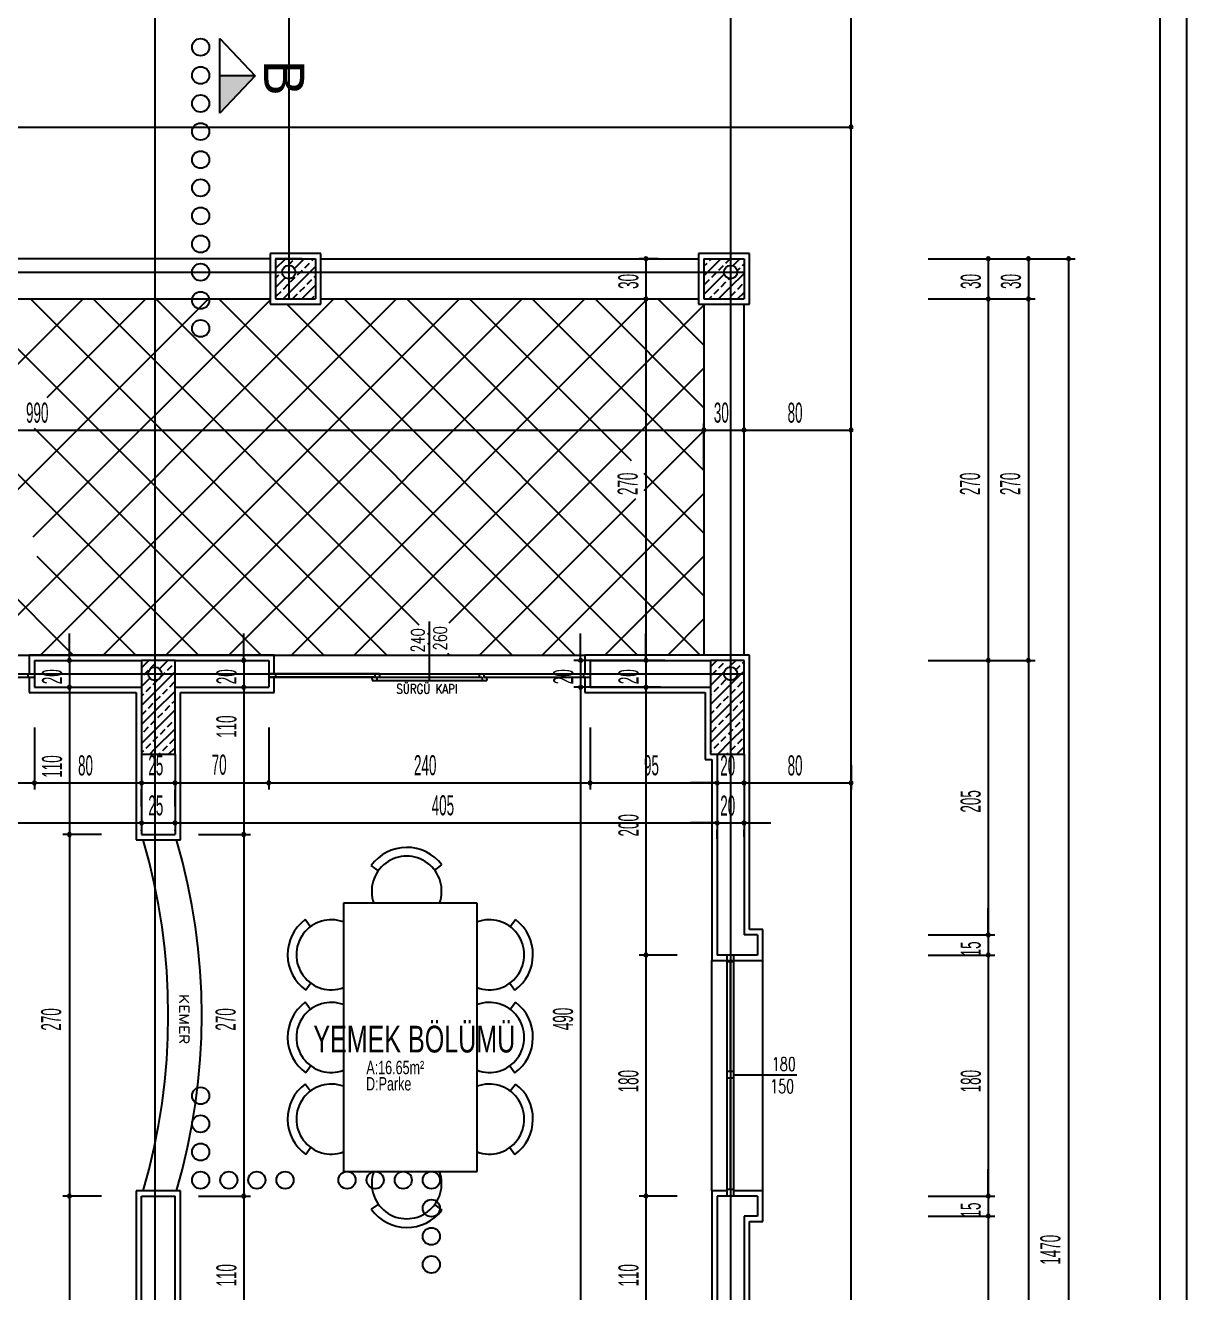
# Model space of a CAD drawing. Extents: x 3907.4 to 3911.57, y -3054.42 to -3053.7.
# Drawn here: x 3908.2236 to 3908.3971, y -3054.1365 to -3053.9472 of the extents above; entities that cross this region are included whole.
import ezdxf
from ezdxf.enums import TextEntityAlignment as Align

# ---------------------------------------------------------------- set-up
doc = ezdxf.new("R2010")
doc.units = 0
doc.header["$LTSCALE"] = 2
doc.header["$MEASUREMENT"] = 0
doc.linetypes.add('ACAD_ISO07W100', pattern=[3.5, 0.5, -3])
doc.linetypes.add('ACAD_ISO10W100', pattern=[18, 12, -3, 0, -3])
doc.layers.get('0').update_dxf_attribs({"linetype": 'CONTINUOUS'})
for name, color, linetype in [('AKS', 11, 'CONTINUOUS'), ('DOĞRAMA', 2, 'CONTINUOUS'), ('DUVAR', 7, 'CONTINUOUS'), ('KOLON', 3, 'CONTINUOUS'), ('KOLTAR', 9, 'CONTINUOUS'), ('MB', 11, 'CONTINUOUS'), ('OLÇÜ', 6, 'CONTINUOUS'), ('SıVA', 6, 'CONTINUOUS'), ('TARAMA', 9, 'CONTINUOUS'), ('TEFRIŞ', 32, 'CONTINUOUS'), ('TEXT', 11, 'CONTINUOUS')]:
    doc.layers.add(name, color=color, linetype=linetype)
doc.styles.add('DETAY', font='stylu.ttf', dxfattribs={"width": 0.7, "height": 13})
doc.styles.add('İSİM', font='comicbd.ttf')
doc.styles.add('KAPı-PEN', font='simplex.shx', dxfattribs={"width": 0.7, "height": 10})
doc.styles.add('MAHAL', font='stylu.ttf', dxfattribs={"width": 0.7, "height": 20})
doc.styles.add('ÖLÇÜ', font='stylu.ttf', dxfattribs={"width": 0.5})

msp = doc.modelspace()

# ---------------------------------------------------------------- hatches: boundary and pattern name
at = {"layer": 'TEXT'}
msp.add_hatch(color=256, dxfattribs=at).paths.add_polyline_path([(3908.252684713191, -3053.954712625417), (3908.252684713191, -3053.960268468197), (3908.257928912943, -3053.954712625417)])

# ---------------------------------------------------------------- linework, layer by layer
at = {"color": 0, "linetype": 'ByBlock'}
for centre, start, end in [((3908.346969865261, -3053.962369019898), 0, 180), ((3908.346969865261, -3053.962369019898), 180, 0), ((3908.31630724663, -3053.98202954204), 90, 270), ((3908.31630724663, -3053.98202954204), 270, 90), ((3908.367456140445, -3053.98202954204), 90, 270), ((3908.367456140445, -3053.98202954204), 270, 90), ((3908.373456140445, -3053.98202954204), 90, 270), ((3908.373456140445, -3053.98202954204), 270, 90), ((3908.379456140445, -3053.98202954204), 90, 270), ((3908.379456140445, -3053.98202954204), 270, 90), ((3908.31630724663, -3053.98802954204), 90, 270), ((3908.31630724663, -3053.98802954204), 90, 270), ((3908.31630724663, -3053.98802954204), 270, 90), ((3908.31630724663, -3053.98802954204), 270, 90), ((3908.367456140445, -3053.98802954204), 90, 270), ((3908.367456140445, -3053.98802954204), 90, 270), ((3908.367456140445, -3053.98802954204), 270, 90), ((3908.367456140445, -3053.98802954204), 270, 90), ((3908.373456140445, -3053.98802954204), 90, 270), ((3908.373456140445, -3053.98802954204), 90, 270), ((3908.373456140445, -3053.98802954204), 270, 90), ((3908.373456140445, -3053.98802954204), 270, 90), ((3908.324969865261, -3054.007630636298), 0, 180), ((3908.324969865261, -3054.007630636298), 0, 180), ((3908.330969865261, -3054.007630636298), 0, 180), ((3908.330969865261, -3054.007630636298), 0, 180), ((3908.346969865261, -3054.007630636298), 0, 180), ((3908.324969865261, -3054.007630636298), 180, 0), ((3908.324969865261, -3054.007630636298), 180, 0), ((3908.330969865261, -3054.007630636298), 180, 0), ((3908.330969865261, -3054.007630636298), 180, 0), ((3908.346969865261, -3054.007630636298), 180, 0), ((3908.230190588014, -3054.04202954204), 90, 270), ((3908.230190588014, -3054.04202954204), 270, 90), ((3908.256248652494, -3054.04202954204), 90, 270), ((3908.256248652494, -3054.04202954204), 270, 90), ((3908.306568622648, -3054.04202954204), 90, 270), ((3908.306568622648, -3054.04202954204), 270, 90), ((3908.31630724663, -3054.04202954204), 90, 270), ((3908.31630724663, -3054.04202954204), 90, 270), ((3908.31630724663, -3054.04202954204), 270, 90), ((3908.31630724663, -3054.04202954204), 270, 90), ((3908.367456140445, -3054.04202954204), 90, 270), ((3908.367456140445, -3054.04202954204), 90, 270), ((3908.367456140445, -3054.04202954204), 270, 90), ((3908.367456140445, -3054.04202954204), 270, 90), ((3908.373456140445, -3054.04202954204), 90, 270), ((3908.373456140445, -3054.04202954204), 90, 270), ((3908.373456140445, -3054.04202954204), 270, 90), ((3908.373456140445, -3054.04202954204), 270, 90), ((3908.230190588014, -3054.04602954204), 90, 270), ((3908.230190588014, -3054.04602954204), 90, 270), ((3908.230190588014, -3054.04602954204), 270, 90), ((3908.230190588014, -3054.04602954204), 270, 90), ((3908.256248652494, -3054.04602954204), 90, 270), ((3908.256248652494, -3054.04602954204), 90, 270), ((3908.256248652494, -3054.04602954204), 270, 90), ((3908.256248652494, -3054.04602954204), 270, 90), ((3908.306568622648, -3054.04602954204), 90, 270), ((3908.306568622648, -3054.04602954204), 90, 270), ((3908.306568622648, -3054.04602954204), 270, 90), ((3908.306568622648, -3054.04602954204), 270, 90), ((3908.31630724663, -3054.04602954204), 90, 270), ((3908.31630724663, -3054.04602954204), 90, 270), ((3908.31630724663, -3054.04602954204), 270, 90), ((3908.31630724663, -3054.04602954204), 270, 90), ((3908.224969865261, -3054.0603198171), 0, 180), ((3908.224969865261, -3054.0603198171), 0, 180), ((3908.224969865261, -3054.0603198171), 180, 0), ((3908.224969865261, -3054.0603198171), 180, 0), ((3908.240969865261, -3054.0603198171), 0, 180), ((3908.240969865261, -3054.0603198171), 0, 180), ((3908.240969865261, -3054.0603198171), 180, 0), ((3908.240969865261, -3054.0603198171), 180, 0), ((3908.245969865261, -3054.0603198171), 0, 180), ((3908.245969865261, -3054.0603198171), 0, 180), ((3908.245969865261, -3054.0603198171), 180, 0), ((3908.245969865261, -3054.0603198171), 180, 0), ((3908.259969865261, -3054.0603198171), 0, 180), ((3908.259969865261, -3054.0603198171), 0, 180), ((3908.259969865261, -3054.0603198171), 180, 0), ((3908.259969865261, -3054.0603198171), 180, 0), ((3908.307969865261, -3054.0603198171), 0, 180), ((3908.307969865261, -3054.0603198171), 0, 180), ((3908.307969865261, -3054.0603198171), 180, 0), ((3908.307969865261, -3054.0603198171), 180, 0), ((3908.326969865261, -3054.0603198171), 0, 180), ((3908.326969865261, -3054.0603198171), 0, 180), ((3908.326969865261, -3054.0603198171), 180, 0), ((3908.326969865261, -3054.0603198171), 180, 0), ((3908.330969865261, -3054.0603198171), 0, 180), ((3908.330969865261, -3054.0603198171), 0, 180), ((3908.330969865261, -3054.0603198171), 180, 0), ((3908.330969865261, -3054.0603198171), 180, 0), ((3908.346969865261, -3054.0603198171), 0, 180), ((3908.346969865261, -3054.0603198171), 180, 0), ((3908.240969865261, -3054.066308500659), 0, 180), ((3908.240969865261, -3054.066308500659), 0, 180), ((3908.245969865261, -3054.066308500659), 0, 180), ((3908.245969865261, -3054.066308500659), 0, 180), ((3908.326969865261, -3054.066308500659), 0, 180), ((3908.326969865261, -3054.066308500659), 0, 180), ((3908.330969865261, -3054.066308500659), 0, 180), ((3908.230190588014, -3054.06802954204), 90, 270), ((3908.230190588014, -3054.06802954204), 90, 270), ((3908.230190588014, -3054.06802954204), 270, 90), ((3908.230190588014, -3054.06802954204), 270, 90), ((3908.240969865261, -3054.066308500659), 180, 0), ((3908.240969865261, -3054.066308500659), 180, 0), ((3908.245969865261, -3054.066308500659), 180, 0), ((3908.245969865261, -3054.066308500659), 180, 0), ((3908.256248652494, -3054.06802954204), 90, 270), ((3908.256248652494, -3054.06802954204), 90, 270), ((3908.256248652494, -3054.06802954204), 270, 90), ((3908.256248652494, -3054.06802954204), 270, 90), ((3908.326969865261, -3054.066308500659), 180, 0), ((3908.326969865261, -3054.066308500659), 180, 0), ((3908.330969865261, -3054.066308500659), 180, 0), ((3908.367456140445, -3054.08302954204), 90, 270), ((3908.367456140445, -3054.08302954204), 90, 270), ((3908.367456140445, -3054.08302954204), 270, 90), ((3908.367456140445, -3054.08302954204), 270, 90), ((3908.31630724663, -3054.08602954204), 90, 270), ((3908.31630724663, -3054.08602954204), 90, 270), ((3908.31630724663, -3054.08602954204), 270, 90), ((3908.31630724663, -3054.08602954204), 270, 90), ((3908.367456140445, -3054.08602954204), 90, 270), ((3908.367456140445, -3054.08602954204), 90, 270), ((3908.367456140445, -3054.08602954204), 270, 90), ((3908.367456140445, -3054.08602954204), 270, 90), ((3908.230190588014, -3054.12202954204), 90, 270), ((3908.230190588014, -3054.12202954204), 90, 270), ((3908.230190588014, -3054.12202954204), 270, 90), ((3908.230190588014, -3054.12202954204), 270, 90), ((3908.256248652494, -3054.12202954204), 90, 270), ((3908.256248652494, -3054.12202954204), 90, 270), ((3908.256248652494, -3054.12202954204), 270, 90), ((3908.256248652494, -3054.12202954204), 270, 90), ((3908.31630724663, -3054.12202954204), 90, 270), ((3908.31630724663, -3054.12202954204), 90, 270), ((3908.31630724663, -3054.12202954204), 270, 90), ((3908.31630724663, -3054.12202954204), 270, 90), ((3908.367456140445, -3054.12202954204), 90, 270), ((3908.367456140445, -3054.12202954204), 90, 270), ((3908.367456140445, -3054.12202954204), 270, 90), ((3908.367456140445, -3054.12202954204), 270, 90), ((3908.367456140445, -3054.12502954204), 90, 270), ((3908.367456140445, -3054.12502954204), 90, 270), ((3908.367456140445, -3054.12502954204), 270, 90), ((3908.367456140445, -3054.12502954204), 270, 90)]:
    msp.add_arc(centre, 0.00025, start, end, dxfattribs=at)
at = {"layer": 'AKS', "linetype": 'ACAD_ISO10W100'}
for p, q in [((3908.242969865261, -3053.717968091759), (3908.242969865261, -3054.24202954204)), ((3908.262969865261, -3053.717968091759), (3908.262969865261, -3053.98802954204)), ((3908.328969865261, -3053.717968091759), (3908.328969865261, -3054.24202954204)), ((3907.955466956267, -3053.98402954204), (3908.330969865261, -3053.98402954204)), ((3907.955466956267, -3054.04402954204), (3908.330969865261, -3054.04402954204))]:
    msp.add_line(p, q, dxfattribs=at)
at = {"layer": 'AKS'}
for centre in [(3908.262969865261, -3053.98402954204), (3908.328969865261, -3053.98402954204), (3908.242969865261, -3054.04402954204), (3908.328969865261, -3054.04402954204)]:
    msp.add_circle(centre, 0.001, dxfattribs=at)
at = {"layer": 'DOĞRAMA'}
for p, q in [((3908.283969865261, -3054.04502954204), (3908.283969865261, -3054.036198772253)), ((3908.283969865261, -3054.04432954204), (3908.283969865261, -3054.036780239142)), ((3908.208410313653, -3054.04402954204), (3908.224969865261, -3054.04402954204)), ((3908.209104313653, -3054.04402954204), (3908.224969865261, -3054.04402954204)), ((3908.209104313653, -3054.04452954204), (3908.224969865261, -3054.04452954204)), ((3908.223969865261, -3054.04402954204), (3908.223969865261, -3054.04452954204)), ((3908.276529416869, -3054.04402954204), (3908.259969865261, -3054.04402954204)), ((3908.275835416869, -3054.04402954204), (3908.259969865261, -3054.04402954204)), ((3908.259969865261, -3054.04452954204), (3908.275835416869, -3054.04452954204)), ((3908.275835416869, -3054.04452954204), (3908.259969865261, -3054.04452954204)), ((3908.260969865261, -3054.04402954204), (3908.260969865261, -3054.04452954204)), ((3908.275404313653, -3054.04482954204), (3908.275404313653, -3054.04452954204)), ((3908.275404313653, -3054.04482954204), (3908.275404313653, -3054.04502954204)), ((3908.275404313653, -3054.04502954204), (3908.292535416869, -3054.04502954204)), ((3908.275835416869, -3054.04402954204), (3908.275835416869, -3054.04452954204)), ((3908.275835416869, -3054.04452954204), (3908.291835416869, -3054.04452954204)), ((3908.276104313653, -3054.04452954204), (3908.276104313653, -3054.04502954204)), ((3908.276529416869, -3054.04402954204), (3908.276529416869, -3054.04422954204)), ((3908.276529416869, -3054.04422954204), (3908.276529416869, -3054.04452954204)), ((3908.291410313653, -3054.04402954204), (3908.307969865261, -3054.04402954204)), ((3908.291410313653, -3054.04402954204), (3908.291410313653, -3054.04422954204)), ((3908.291410313653, -3054.04422954204), (3908.291410313653, -3054.04452954204)), ((3908.291835416869, -3054.04452954204), (3908.291835416869, -3054.04502954204)), ((3908.292104313653, -3054.04402954204), (3908.307969865261, -3054.04402954204)), ((3908.292104313653, -3054.04402954204), (3908.292104313653, -3054.04452954204)), ((3908.292104313653, -3054.04452954204), (3908.307969865261, -3054.04452954204)), ((3908.292535416869, -3054.04482954204), (3908.292535416869, -3054.04452954204)), ((3908.292535416869, -3054.04482954204), (3908.292535416869, -3054.04502954204)), ((3908.306969865261, -3054.04402954204), (3908.306969865261, -3054.04452954204)), ((3908.326169865261, -3054.12122954204), (3908.326169865261, -3054.08682954204)), ((3908.328469865261, -3054.12202954204), (3908.328469865261, -3054.08602954204)), ((3908.329469865261, -3054.12202954204), (3908.329469865261, -3054.08602954204)), ((3908.333769865261, -3054.12122954204), (3908.333769865261, -3054.08682954204)), ((3908.329469865261, -3054.08702954204), (3908.328469865261, -3054.08702954204)), ((3908.328969865261, -3054.103423657439), (3908.328969865261, -3054.08702954204)), ((3908.329469865261, -3054.103423657439), (3908.328469865261, -3054.103423657439)), ((3908.329469865261, -3054.103920572399), (3908.336846969851, -3054.103920572399)), ((3908.329469865261, -3054.103920572399), (3908.336846969851, -3054.103920572399)), ((3908.329469865261, -3054.103920572399), (3908.338846969851, -3054.103920572399)), ((3908.329469865261, -3054.103920572399), (3908.338846969851, -3054.103920572399)), ((3908.329469865261, -3054.104423657439), (3908.328469865261, -3054.104423657439)), ((3908.328969865261, -3054.12102954204), (3908.328969865261, -3054.104423657439)), ((3908.329469865261, -3054.12102954204), (3908.328469865261, -3054.12102954204)), ((3908.329469865261, -3054.12102954204), (3908.328469865261, -3054.12102954204))]:
    msp.add_line(p, q, dxfattribs=at)
at = {"layer": 'DOĞRAMA', "linetype": 'ACAD_ISO07W100'}
for centre in [(3908.151844865261, -3054.09502954204), (3908.156844865261, -3054.09502954204)]:
    msp.add_arc(centre, 0.09312500000024958, 343.6596673894773, 16.34033261052275, dxfattribs=at)
at = {"layer": 'DUVAR'}
for p, q in [((3908.224969865261, -3054.04202954204), (3908.240969865261, -3054.04202954204)), ((3908.224969865261, -3054.04202954204), (3908.224969865261, -3054.04602954204)), ((3908.245969865261, -3054.04202954204), (3908.259969865261, -3054.04202954204)), ((3908.259969865261, -3054.04202954204), (3908.259969865261, -3054.04602954204)), ((3908.307969865261, -3054.04202954204), (3908.325969865261, -3054.04202954204)), ((3908.307969865261, -3054.04202954204), (3908.307969865261, -3054.04602954204)), ((3908.224969865261, -3054.04602954204), (3908.240969865261, -3054.04602954204)), ((3908.245969865261, -3054.04602954204), (3908.259969865261, -3054.04602954204)), ((3908.307969865261, -3054.04602954204), (3908.325969865261, -3054.04602954204)), ((3908.240969865261, -3054.05602954204), (3908.240969865261, -3054.06802954204)), ((3908.245969865261, -3054.05602954204), (3908.245969865261, -3054.06802954204)), ((3908.326969865261, -3054.05602954204), (3908.326969865261, -3054.08602954204)), ((3908.330969865261, -3054.05602954204), (3908.330969865261, -3054.08302954204)), ((3908.240969865261, -3054.06802954204), (3908.245969865261, -3054.06802954204)), ((3908.332969865261, -3054.08302954204), (3908.330969865261, -3054.08302954204)), ((3908.332969865261, -3054.08302954204), (3908.332969865261, -3054.08602954204)), ((3908.330969865261, -3054.08602954204), (3908.326969865261, -3054.08602954204)), ((3908.332969865261, -3054.08602954204), (3908.326969865261, -3054.08602954204)), ((3908.240969865261, -3054.16102954204), (3908.240969865261, -3054.12202954204)), ((3908.240969865261, -3054.12202954204), (3908.245969865261, -3054.12202954204)), ((3908.245969865261, -3054.14402954204), (3908.245969865261, -3054.12202954204)), ((3908.326969865261, -3054.12202954204), (3908.326969865261, -3054.14202954204)), ((3908.330969865261, -3054.12202954204), (3908.326969865261, -3054.12202954204)), ((3908.332969865261, -3054.12202954204), (3908.326969865261, -3054.12202954204)), ((3908.332969865261, -3054.12202954204), (3908.332969865261, -3054.12502954204)), ((3908.330969865261, -3054.12502954204), (3908.330969865261, -3054.14202954204)), ((3908.332969865261, -3054.12502954204), (3908.330969865261, -3054.12502954204))]:
    msp.add_line(p, q, dxfattribs=at)
at = {"layer": 'KOLON'}
for p, q in [((3908.260969865261, -3053.98202954204), (3908.266969865261, -3053.98202954204)), ((3908.260969865261, -3053.98202954204), (3908.260969865261, -3053.98802954204)), ((3908.260969865261, -3053.98202954204), (3908.266969865261, -3053.98202954204)), ((3908.260969865261, -3053.98202954204), (3908.260969865261, -3053.98802954204)), ((3908.266969865261, -3053.98202954204), (3908.266969865261, -3053.98802954204)), ((3908.266969865261, -3053.98202954204), (3908.266969865261, -3053.98802954204)), ((3908.324969865261, -3053.98202954204), (3908.330969865261, -3053.98202954204)), ((3908.324969865261, -3053.98202954204), (3908.324969865261, -3053.98802954204)), ((3908.330969865261, -3053.98202954204), (3908.330969865261, -3053.98802954204)), ((3908.260969865261, -3053.98802954204), (3908.266969865261, -3053.98802954204)), ((3908.260969865261, -3053.98802954204), (3908.266969865261, -3053.98802954204)), ((3908.324969865261, -3053.98802954204), (3908.330969865261, -3053.98802954204)), ((3908.240969865261, -3054.04202954204), (3908.240969865261, -3054.05602954204)), ((3908.245969865261, -3054.04202954204), (3908.240969865261, -3054.04202954204)), ((3908.245969865261, -3054.05602954204), (3908.245969865261, -3054.04202954204)), ((3908.325969865261, -3054.04202954204), (3908.325969865261, -3054.05602954204)), ((3908.330969865261, -3054.04202954204), (3908.325969865261, -3054.04202954204)), ((3908.330969865261, -3054.05602954204), (3908.330969865261, -3054.04202954204)), ((3908.240969865261, -3054.05602954204), (3908.245969865261, -3054.05602954204)), ((3908.325969865261, -3054.05602954204), (3908.330969865261, -3054.05602954204))]:
    msp.add_line(p, q, dxfattribs=at)
at = {"layer": 'KOLTAR'}
for p, q in [((3908.260969865261, -3053.983512369783), (3908.262452693004, -3053.98202954204)), ((3908.260969865261, -3053.982098156218), (3908.26103847944, -3053.98202954204)), ((3908.262969865261, -3053.982926583343), (3908.263579380632, -3053.982317067972)), ((3908.263815260846, -3053.983495401323), (3908.265281120129, -3053.98202954204)), ((3908.265347147585, -3053.983377728144), (3908.266054254366, -3053.982670621363)), ((3908.266407807757, -3053.982317067972), (3908.266695333689, -3053.98202954204)), ((3908.324969865261, -3053.983151980088), (3908.325451223986, -3053.982670621363)), ((3908.325506516874, -3053.98402954204), (3908.327506516874, -3053.98202954204)), ((3908.325804777376, -3053.982317067972), (3908.326092303309, -3053.98202954204)), ((3908.32827965111, -3053.982670621363), (3908.328920730433, -3053.98202954204)), ((3908.329284242226, -3053.983080243813), (3908.330334943998, -3053.98202954204)), ((3908.330754524844, -3053.983024174754), (3908.330969865261, -3053.982808834337)), ((3908.260969865261, -3053.984926583343), (3908.261458060289, -3053.984438388316)), ((3908.261811613679, -3053.984084834925), (3908.261866906564, -3053.98402954204)), ((3908.261866906564, -3053.98402954204), (3908.261975813288, -3053.983920635316)), ((3908.262872273851, -3053.983024174754), (3908.262969865261, -3053.982926583343)), ((3908.262969865261, -3053.987169224033), (3908.266109547254, -3053.98402954204)), ((3908.264286487413, -3053.984438388316), (3908.264695333689, -3053.98402954204)), ((3908.264695333689, -3053.98402954204), (3908.264993594194, -3053.983731281535)), ((3908.266109547254, -3053.98402954204), (3908.266969865261, -3053.983169224033)), ((3908.266761361147, -3053.984791941707), (3908.266969865261, -3053.984583437593)), ((3908.324969865261, -3053.984566193652), (3908.325506516874, -3053.98402954204)), ((3908.324969865261, -3053.987394620777), (3908.328020567034, -3053.984343919004)), ((3908.326158330767, -3053.984791941707), (3908.326865437548, -3053.984084834925)), ((3908.327218990938, -3053.983731281535), (3908.32792609772, -3053.983024174754)), ((3908.328969865261, -3053.986223047902), (3908.330969865261, -3053.984223047902)), ((3908.329949575711, -3053.983829123888), (3908.330400971454, -3053.983377728144)), ((3908.260969865261, -3053.986340796908), (3908.262435724545, -3053.984874937625)), ((3908.26216516707, -3053.98655970866), (3908.262872273851, -3053.985852601878)), ((3908.263225827242, -3053.985499048488), (3908.263932934023, -3053.984791941707)), ((3908.264640040804, -3053.98691326205), (3908.265347147585, -3053.986206155269)), ((3908.264937974378, -3053.98802954204), (3908.266969865261, -3053.985997651158)), ((3908.265700700976, -3053.985852601878), (3908.266407807757, -3053.985145495097)), ((3908.325097670595, -3053.985852601878), (3908.325804777376, -3053.985145495097)), ((3908.326511884157, -3053.987266815441), (3908.327218990938, -3053.98655970866)), ((3908.327163371123, -3053.98802954204), (3908.328969865261, -3053.986223047902)), ((3908.327572544329, -3053.986206155269), (3908.32827965111, -3053.985499048488)), ((3908.328633204501, -3053.985145495097), (3908.328769447109, -3053.985009252489)), ((3908.330047418063, -3053.98655970866), (3908.330754524844, -3053.985852601878)), ((3908.261104506898, -3053.987620368831), (3908.261811613679, -3053.98691326205)), ((3908.262109547254, -3053.98802954204), (3908.262969865261, -3053.987169224033)), ((3908.263579380632, -3053.987973922222), (3908.264286487413, -3053.987266815441)), ((3908.266352187939, -3053.98802954204), (3908.266761361147, -3053.987620368831)), ((3908.325749157558, -3053.98802954204), (3908.326158330767, -3053.987620368831)), ((3908.328577584683, -3053.98802954204), (3908.328633204501, -3053.987973922222)), ((3908.328986757891, -3053.987620368831), (3908.329693864673, -3053.98691326205)), ((3908.329991798248, -3053.98802954204), (3908.330969865261, -3053.987051475026)), ((3908.240969865261, -3054.04311034953), (3908.242050672751, -3054.04202954204)), ((3908.242366177196, -3054.043128251154), (3908.242969865261, -3054.04252456309)), ((3908.242969865261, -3054.04252456309), (3908.243073283978, -3054.042421144373)), ((3908.243426837368, -3054.042067590983), (3908.243464886311, -3054.04202954204)), ((3908.243630131497, -3054.043278510418), (3908.244879099876, -3054.04202954204)), ((3908.244841050931, -3054.043481804545), (3908.245548157712, -3054.042774697764)), ((3908.245901711102, -3054.042421144373), (3908.245969865261, -3054.042352990215)), ((3908.325969865261, -3054.042963163272), (3908.326903486493, -3054.04202954204)), ((3908.327218990938, -3054.043128251154), (3908.32792609772, -3054.042421144373)), ((3908.32827965111, -3054.042067590983), (3908.328317700053, -3054.04202954204)), ((3908.328692750423, -3054.043068705234), (3908.328969865261, -3054.042791590397)), ((3908.328969865261, -3054.042791590397), (3908.329731913618, -3054.04202954204)), ((3908.32975958936, -3054.043416079858), (3908.330400971454, -3054.042774697764)), ((3908.330754524844, -3054.042421144373), (3908.330969865261, -3054.042205803957)), ((3908.240969865261, -3054.045938776655), (3908.242218833639, -3054.044689808276)), ((3908.241305517025, -3054.044188911326), (3908.241464886311, -3054.04402954204)), ((3908.241464886311, -3054.04402954204), (3908.242012623806, -3054.043481804545)), ((3908.242969865261, -3054.046767203779), (3908.245707527, -3054.04402954204)), ((3908.242969865261, -3054.045352990214), (3908.243382348035, -3054.044940507441)), ((3908.243880830662, -3054.044442024814), (3908.244293313436, -3054.04402954204)), ((3908.244293313436, -3054.04402954204), (3908.24448749754, -3054.043835357936)), ((3908.245194604321, -3054.045956678279), (3908.245901711102, -3054.045249571498)), ((3908.245707527, -3054.04402954204), (3908.245969865261, -3054.043767203779)), ((3908.325969865261, -3054.045791590397), (3908.327731913618, -3054.04402954204)), ((3908.326158330767, -3054.044188911326), (3908.326317700053, -3054.04402954204)), ((3908.326317700053, -3054.04402954204), (3908.326865437548, -3054.043481804545)), ((3908.327572544329, -3054.045603124889), (3908.32827965111, -3054.044896018107)), ((3908.327731913618, -3054.04402954204), (3908.328009028456, -3054.043752427202)), ((3908.328969865261, -3054.045620017521), (3908.330560340743, -3054.04402954204)), ((3908.330047418063, -3054.045956678279), (3908.330754524844, -3054.045249571498)), ((3908.330560340743, -3054.04402954204), (3908.330969865261, -3054.043620017521)), ((3908.240969865261, -3054.048767203779), (3908.242969865261, -3054.046767203779)), ((3908.240969865261, -3054.047352990214), (3908.241305517025, -3054.047017338451)), ((3908.241659070415, -3054.04666378506), (3908.242366177196, -3054.045956678279)), ((3908.242719730587, -3054.045603124889), (3908.242969865261, -3054.045352990214)), ((3908.242969865261, -3054.049595630904), (3908.245969865261, -3054.046595630904)), ((3908.244133944149, -3054.047017338451), (3908.244841050931, -3054.04631023167)), ((3908.325969865261, -3054.048620017521), (3908.328969865261, -3054.045620017521)), ((3908.325969865261, -3054.047205803957), (3908.326158330767, -3054.047017338451)), ((3908.326511884157, -3054.04666378506), (3908.327218990938, -3054.045956678279)), ((3908.328969865261, -3054.048448444646), (3908.330969865261, -3054.046448444646)), ((3908.328986757891, -3054.047017338451), (3908.329693864673, -3054.04631023167)), ((3908.242012623806, -3054.049138658795), (3908.242719730587, -3054.048431552013)), ((3908.243073283978, -3054.048077998623), (3908.243780390759, -3054.047370891842)), ((3908.24448749754, -3054.049492212185), (3908.245194604321, -3054.048785105404)), ((3908.245548157712, -3054.048431552013), (3908.245969865261, -3054.048009844464)), ((3908.325969865261, -3054.051448444646), (3908.328969865261, -3054.048448444646)), ((3908.326865437548, -3054.049138658795), (3908.327572544329, -3054.048431552013)), ((3908.32792609772, -3054.048077998623), (3908.328633204501, -3054.047370891842)), ((3908.329340311282, -3054.049492212185), (3908.330047418063, -3054.048785105404)), ((3908.330400971454, -3054.048431552013), (3908.330969865261, -3054.047862658206)), ((3908.240969865261, -3054.050181417339), (3908.241659070415, -3054.049492212185)), ((3908.240969865261, -3054.051595630904), (3908.242969865261, -3054.049595630904)), ((3908.242969865261, -3054.052424058028), (3908.245969865261, -3054.049424058029)), ((3908.242969865261, -3054.051009844464), (3908.243073283978, -3054.050906425748)), ((3908.243426837368, -3054.050552872357), (3908.244133944149, -3054.049845765576)), ((3908.245901711102, -3054.050906425748), (3908.245969865261, -3054.050838271588)), ((3908.325969865261, -3054.050034231082), (3908.326511884157, -3054.049492212185)), ((3908.327218990938, -3054.051613532529), (3908.32792609772, -3054.050906425748)), ((3908.32827965111, -3054.050552872357), (3908.328969865261, -3054.049862658206)), ((3908.328969865261, -3054.051276871771), (3908.330969865261, -3054.049276871771)), ((3908.328969865261, -3054.049862658206), (3908.328986757891, -3054.049845765576)), ((3908.330754524844, -3054.050906425748), (3908.330969865261, -3054.050691085331)), ((3908.240969865261, -3054.054424058028), (3908.242969865261, -3054.052424058028)), ((3908.241305517025, -3054.052674192701), (3908.242012623806, -3054.051967085919)), ((3908.242366177196, -3054.051613532529), (3908.242969865261, -3054.051009844464)), ((3908.242969865261, -3054.055252485153), (3908.245969865261, -3054.052252485154)), ((3908.243780390759, -3054.053027746091), (3908.24448749754, -3054.05232063931)), ((3908.244841050931, -3054.051967085919), (3908.245548157712, -3054.051259979138)), ((3908.325969865261, -3054.054276871771), (3908.328969865261, -3054.051276871771)), ((3908.326158330767, -3054.052674192701), (3908.326865437548, -3054.051967085919)), ((3908.328633204501, -3054.053027746091), (3908.328969865261, -3054.052691085331)), ((3908.328969865261, -3054.054105298896), (3908.330969865261, -3054.052105298896)), ((3908.328969865261, -3054.052691085331), (3908.329340311282, -3054.05232063931)), ((3908.329693864673, -3054.051967085919), (3908.330400971454, -3054.051259979138)), ((3908.241659070415, -3054.055149066435), (3908.242366177196, -3054.054441959654)), ((3908.242719730587, -3054.054088406263), (3908.242969865261, -3054.053838271589)), ((3908.242969865261, -3054.053838271589), (3908.243426837368, -3054.053381299482)), ((3908.245194604321, -3054.054441959654), (3908.245901711102, -3054.053734852872)), ((3908.326511884157, -3054.055149066435), (3908.327218990938, -3054.054441959654)), ((3908.327045622117, -3054.05602954204), (3908.328969865261, -3054.054105298896)), ((3908.327572544329, -3054.054088406263), (3908.32827965111, -3054.053381299482)), ((3908.330047418063, -3054.054441959654), (3908.330754524844, -3054.053734852872)), ((3908.240969865261, -3054.055838271589), (3908.241305517025, -3054.055502619825)), ((3908.242192808375, -3054.05602954204), (3908.242969865261, -3054.055252485153)), ((3908.243607021935, -3054.05602954204), (3908.243780390759, -3054.055856173216)), ((3908.244133944149, -3054.055502619825), (3908.244841050931, -3054.054795513044)), ((3908.245021235499, -3054.05602954204), (3908.245969865261, -3054.055080912278)), ((3908.325969865261, -3054.055691085331), (3908.326158330767, -3054.055502619825)), ((3908.328459835677, -3054.05602954204), (3908.328633204501, -3054.055856173216)), ((3908.328986757891, -3054.055502619825), (3908.329693864673, -3054.054795513044)), ((3908.329874049242, -3054.05602954204), (3908.330969865261, -3054.05493372602))]:
    msp.add_line(p, q, dxfattribs=at)
at = {"layer": 'MB', "color": 3}
msp.add_line((3908.346969865261, -3054.25802954204), (3908.346969865261, -3053.82202954204), dxfattribs=at)
at = {"layer": 'MB'}
for p, q in [((3908.260169865261, -3053.98202954204), (3908.191769865261, -3053.98202954204)), ((3908.264969865261, -3053.98202954204), (3908.260969865261, -3053.98202954204)), ((3908.267769865261, -3053.98202954204), (3908.324169865261, -3053.98202954204)), ((3908.191769865261, -3053.98802954204), (3908.260169865261, -3053.98802954204)), ((3908.267769865261, -3053.98802954204), (3908.324169865261, -3053.98802954204)), ((3908.324969865261, -3053.98882954204), (3908.324969865261, -3054.04122954204)), ((3908.330969865261, -3054.04122954204), (3908.330969865261, -3053.98882954204))]:
    msp.add_line(p, q, dxfattribs=at)
at = {"layer": 'OLÇÜ', "color": 6}
for p, q in [((3908.094969865261, -3053.962369019898), (3908.346969865261, -3053.962369019898)), ((3908.346969865261, -3053.9651404587), (3908.346969865261, -3053.963369019898)), ((3908.318169865261, -3053.98202954204), (3908.315307246631, -3053.98202954204)), ((3908.31630724663, -3053.98202954204), (3908.31630724663, -3053.98802954204)), ((3908.358456140445, -3053.98202954204), (3908.368456140445, -3053.98202954204)), ((3908.364456140445, -3053.98202954204), (3908.380456140445, -3053.98202954204)), ((3908.364456140445, -3053.98202954204), (3908.374456140445, -3053.98202954204)), ((3908.367456140445, -3053.98202954204), (3908.367456140445, -3053.98802954204)), ((3908.373456140445, -3053.98202954204), (3908.373456140445, -3053.98802954204)), ((3908.379456140445, -3053.98202954204), (3908.379456140445, -3054.27602954204)), ((3908.314517107601, -3053.98802954204), (3908.315307246631, -3053.98802954204)), ((3908.314517107601, -3053.98802954204), (3908.315307246631, -3053.98802954204)), ((3908.31630724663, -3053.98802954204), (3908.31630724663, -3054.04202954204)), ((3908.358456140445, -3053.98802954204), (3908.368456140445, -3053.98802954204)), ((3908.358456140445, -3053.98802954204), (3908.368456140445, -3053.98802954204)), ((3908.364456140445, -3053.98802954204), (3908.374456140445, -3053.98802954204)), ((3908.364456140445, -3053.98802954204), (3908.374456140445, -3053.98802954204)), ((3908.367456140445, -3053.98802954204), (3908.367456140445, -3054.04202954204)), ((3908.373456140445, -3053.98802954204), (3908.373456140445, -3054.04202954204)), ((3908.324969865261, -3054.013311376225), (3908.324969865261, -3054.006630636298)), ((3908.324969865261, -3054.013311376225), (3908.324969865261, -3054.006630636298)), ((3908.330969865261, -3054.013311376225), (3908.330969865261, -3054.006630636298)), ((3908.330969865261, -3054.013311376225), (3908.330969865261, -3054.006630636298)), ((3908.346969865261, -3054.013311376225), (3908.346969865261, -3054.006630636298)), ((3908.126969865261, -3054.007630636298), (3908.324969865261, -3054.007630636298)), ((3908.324969865261, -3054.007630636298), (3908.330969865261, -3054.007630636298)), ((3908.330969865261, -3054.007630636298), (3908.346969865261, -3054.007630636298)), ((3908.230190588014, -3054.04202954204), (3908.230190588014, -3054.03802954204)), ((3908.256248652494, -3054.04202954204), (3908.256248652494, -3054.03802954204)), ((3908.306568622648, -3054.04202954204), (3908.306568622648, -3054.03802954204)), ((3908.31630724663, -3054.04202954204), (3908.31630724663, -3054.03802954204)), ((3908.226969865261, -3054.04202954204), (3908.229190588015, -3054.04202954204)), ((3908.230190588014, -3054.04202954204), (3908.230190588014, -3054.04602954204)), ((3908.253858674871, -3054.04202954204), (3908.257248652494, -3054.04202954204)), ((3908.256248652494, -3054.04202954204), (3908.256248652494, -3054.04602954204)), ((3908.315316454117, -3054.04202954204), (3908.305568622648, -3054.04202954204)), ((3908.306568622648, -3054.04202954204), (3908.306568622648, -3054.04602954204)), ((3908.319140941267, -3054.04202954204), (3908.315307246631, -3054.04202954204)), ((3908.319140941267, -3054.04202954204), (3908.315307246631, -3054.04202954204)), ((3908.31630724663, -3054.04202954204), (3908.31630724663, -3054.04602954204)), ((3908.358456140445, -3054.04202954204), (3908.368456140445, -3054.04202954204)), ((3908.358456140445, -3054.04202954204), (3908.368456140445, -3054.04202954204)), ((3908.364456140445, -3054.04202954204), (3908.374456140445, -3054.04202954204)), ((3908.364456140445, -3054.04202954204), (3908.374456140445, -3054.04202954204)), ((3908.367456140445, -3054.04202954204), (3908.367456140445, -3054.08302954204)), ((3908.373456140445, -3054.04202954204), (3908.373456140445, -3054.24202954204)), ((3908.226969865261, -3054.04602954204), (3908.229190588015, -3054.04602954204)), ((3908.226969865261, -3054.04602954204), (3908.229190588015, -3054.04602954204)), ((3908.230190588014, -3054.04602954204), (3908.230190588014, -3054.05002954204)), ((3908.230190588014, -3054.04602954204), (3908.230190588014, -3054.06802954204)), ((3908.253858674871, -3054.04602954204), (3908.257248652494, -3054.04602954204)), ((3908.253858674871, -3054.04602954204), (3908.257248652494, -3054.04602954204)), ((3908.256248652494, -3054.04602954204), (3908.256248652494, -3054.05002954204)), ((3908.256248652494, -3054.04602954204), (3908.256248652494, -3054.06802954204)), ((3908.315316454117, -3054.04602954204), (3908.305568622648, -3054.04602954204)), ((3908.315316454117, -3054.04602954204), (3908.305568622648, -3054.04602954204)), ((3908.306568622648, -3054.04602954204), (3908.306568622648, -3054.05002954204)), ((3908.306568622648, -3054.04602954204), (3908.306568622648, -3054.14402954204)), ((3908.318481163124, -3054.04602954204), (3908.315307246631, -3054.04602954204)), ((3908.318481163124, -3054.04602954204), (3908.315307246631, -3054.04602954204)), ((3908.31630724663, -3054.04602954204), (3908.31630724663, -3054.05002954204)), ((3908.31630724663, -3054.04602954204), (3908.31630724663, -3054.08602954204)), ((3908.224969865261, -3054.05202954204), (3908.224969865261, -3054.0613198171)), ((3908.224969865261, -3054.05202954204), (3908.224969865261, -3054.0613198171)), ((3908.259969865261, -3054.05202954204), (3908.259969865261, -3054.0613198171)), ((3908.259969865261, -3054.05202954204), (3908.259969865261, -3054.0613198171)), ((3908.307969865261, -3054.05202954204), (3908.307969865261, -3054.0613198171)), ((3908.307969865261, -3054.05202954204), (3908.307969865261, -3054.0613198171)), ((3908.326969865261, -3054.057234401569), (3908.326969865261, -3054.0593198171)), ((3908.326969865261, -3054.057234401569), (3908.326969865261, -3054.0593198171)), ((3908.330969865261, -3054.057234401569), (3908.330969865261, -3054.0593198171)), ((3908.330969865261, -3054.057234401569), (3908.330969865261, -3054.0593198171)), ((3908.346969865261, -3054.057624004103), (3908.346969865261, -3054.0613198171)), ((3908.160969865261, -3054.0603198171), (3908.224969865261, -3054.0603198171)), ((3908.224969865261, -3054.0603198171), (3908.240969865261, -3054.0603198171)), ((3908.240969865261, -3054.0603198171), (3908.245969865261, -3054.0603198171)), ((3908.245969865261, -3054.0603198171), (3908.259969865261, -3054.0603198171)), ((3908.259969865261, -3054.0603198171), (3908.307969865261, -3054.0603198171)), ((3908.307969865261, -3054.0603198171), (3908.326969865261, -3054.0603198171)), ((3908.326969865261, -3054.0603198171), (3908.322969865261, -3054.0603198171)), ((3908.326969865261, -3054.0603198171), (3908.330969865261, -3054.0603198171)), ((3908.330969865261, -3054.0603198171), (3908.334969865261, -3054.0603198171)), ((3908.330969865261, -3054.0603198171), (3908.346969865261, -3054.0603198171)), ((3908.240969865261, -3054.06383718753), (3908.240969865261, -3054.0613198171)), ((3908.240969865261, -3054.06383718753), (3908.240969865261, -3054.0613198171)), ((3908.245969865261, -3054.06383718753), (3908.245969865261, -3054.0613198171)), ((3908.245969865261, -3054.06383718753), (3908.245969865261, -3054.0613198171)), ((3908.124969865261, -3054.066308500659), (3908.240969865261, -3054.066308500659)), ((3908.234969865261, -3054.06802954204), (3908.229190588015, -3054.06802954204)), ((3908.234969865261, -3054.06802954204), (3908.229190588015, -3054.06802954204)), ((3908.230190588014, -3054.06802954204), (3908.230190588014, -3054.12202954204)), ((3908.240969865261, -3054.066308500659), (3908.245969865261, -3054.066308500659)), ((3908.240969865261, -3054.067497480854), (3908.240969865261, -3054.067308500658)), ((3908.240969865261, -3054.067497480854), (3908.240969865261, -3054.067308500658)), ((3908.245969865261, -3054.066308500659), (3908.326969865261, -3054.066308500659)), ((3908.245969865261, -3054.067497480854), (3908.245969865261, -3054.067308500658)), ((3908.245969865261, -3054.067497480854), (3908.245969865261, -3054.067308500658)), ((3908.249469865261, -3054.06802954204), (3908.257248652494, -3054.06802954204)), ((3908.249469865261, -3054.06802954204), (3908.257248652494, -3054.06802954204)), ((3908.256248652494, -3054.06802954204), (3908.256248652494, -3054.12202954204)), ((3908.326969865261, -3054.066308500659), (3908.322969865261, -3054.066308500659)), ((3908.326969865261, -3054.066308500659), (3908.330969865261, -3054.066308500659)), ((3908.326969865261, -3054.068670720204), (3908.326969865261, -3054.067308500658)), ((3908.326969865261, -3054.068670720204), (3908.326969865261, -3054.067308500658)), ((3908.330969865261, -3054.066308500659), (3908.334969865261, -3054.066308500659)), ((3908.330969865261, -3054.068375982944), (3908.330969865261, -3054.067308500658)), ((3908.367456140445, -3054.08302954204), (3908.367456140445, -3054.07902954204)), ((3908.358456140445, -3054.08302954204), (3908.368456140445, -3054.08302954204)), ((3908.358456140445, -3054.08302954204), (3908.368456140445, -3054.08302954204)), ((3908.367456140445, -3054.08302954204), (3908.367456140445, -3054.08602954204)), ((3908.320969865261, -3054.08602954204), (3908.315307246631, -3054.08602954204)), ((3908.320969865261, -3054.08602954204), (3908.315307246631, -3054.08602954204)), ((3908.31630724663, -3054.08602954204), (3908.31630724663, -3054.12202954204)), ((3908.358456140445, -3054.08602954204), (3908.368456140445, -3054.08602954204)), ((3908.358456140445, -3054.08602954204), (3908.368456140445, -3054.08602954204)), ((3908.367456140445, -3054.08602954204), (3908.367456140445, -3054.09002954204)), ((3908.367456140445, -3054.08602954204), (3908.367456140445, -3054.12202954204)), ((3908.367456140445, -3054.12202954204), (3908.367456140445, -3054.11802954204)), ((3908.234969865261, -3054.12202954204), (3908.229190588015, -3054.12202954204)), ((3908.234969865261, -3054.12202954204), (3908.229190588015, -3054.12202954204)), ((3908.230190588014, -3054.12202954204), (3908.230190588014, -3054.16202954204)), ((3908.249469865261, -3054.12202954204), (3908.257248652494, -3054.12202954204)), ((3908.249469865261, -3054.12202954204), (3908.257248652494, -3054.12202954204)), ((3908.256248652494, -3054.12202954204), (3908.256248652494, -3054.14402954204)), ((3908.320969865261, -3054.12202954204), (3908.315307246631, -3054.12202954204)), ((3908.320969865261, -3054.12202954204), (3908.315307246631, -3054.12202954204)), ((3908.31630724663, -3054.12202954204), (3908.31630724663, -3054.14402954204)), ((3908.358456140445, -3054.12202954204), (3908.368456140445, -3054.12202954204)), ((3908.358456140445, -3054.12202954204), (3908.368456140445, -3054.12202954204)), ((3908.367456140445, -3054.12202954204), (3908.367456140445, -3054.12502954204)), ((3908.358456140445, -3054.12502954204), (3908.368456140445, -3054.12502954204)), ((3908.358456140445, -3054.12502954204), (3908.368456140445, -3054.12502954204)), ((3908.367456140445, -3054.12502954204), (3908.367456140445, -3054.17102954204)), ((3908.367456140445, -3054.12502954204), (3908.367456140445, -3054.12902954204))]:
    msp.add_line(p, q, dxfattribs=at)
at = {"layer": 'SıVA'}
for p, q in [((3908.267769865261, -3053.98122954204), (3908.260169865261, -3053.98122954204)), ((3908.260169865261, -3053.98122954204), (3908.260169865261, -3053.98882954204)), ((3908.267769865261, -3053.98882954204), (3908.267769865261, -3053.98122954204)), ((3908.331769865261, -3053.98122954204), (3908.324169865261, -3053.98122954204)), ((3908.324169865261, -3053.98122954204), (3908.324169865261, -3053.98882954204)), ((3908.331769865261, -3053.98882954204), (3908.331769865261, -3053.98122954204)), ((3908.260169865261, -3053.98882954204), (3908.267769865261, -3053.98882954204)), ((3908.324169865261, -3053.98882954204), (3908.331769865261, -3053.98882954204)), ((3908.241769865261, -3054.04122954204), (3908.224169865261, -3054.04122954204)), ((3908.224169865261, -3054.04122954204), (3908.224169865261, -3054.04402954204)), ((3908.246769865261, -3054.04122954204), (3908.240169865261, -3054.04122954204)), ((3908.260769865261, -3054.04122954204), (3908.245169865261, -3054.04122954204)), ((3908.260769865261, -3054.04402954204), (3908.260769865261, -3054.04122954204)), ((3908.326769865261, -3054.04122954204), (3908.307169865261, -3054.04122954204)), ((3908.307169865261, -3054.04122954204), (3908.307169865261, -3054.04402954204)), ((3908.331769865261, -3054.04122954204), (3908.325169865261, -3054.04122954204)), ((3908.331769865261, -3054.05682954204), (3908.331769865261, -3054.04122954204)), ((3908.224169865261, -3054.04452954204), (3908.224169865261, -3054.04682954204)), ((3908.260769865261, -3054.04682954204), (3908.260769865261, -3054.04452954204)), ((3908.307169865261, -3054.04452954204), (3908.307169865261, -3054.04682954204)), ((3908.224169865261, -3054.04682954204), (3908.240169865261, -3054.04682954204)), ((3908.240169865261, -3054.04682954204), (3908.240169865261, -3054.05682954204)), ((3908.246769865261, -3054.05682954204), (3908.246769865261, -3054.04682954204)), ((3908.246769865261, -3054.04682954204), (3908.260769865261, -3054.04682954204)), ((3908.307169865261, -3054.04682954204), (3908.325169865261, -3054.04682954204)), ((3908.325169865261, -3054.04682954204), (3908.325169865261, -3054.05682954204)), ((3908.240169865261, -3054.05522954204), (3908.240169865261, -3054.06882954204)), ((3908.246769865261, -3054.06882954204), (3908.246769865261, -3054.05522954204)), ((3908.331769865261, -3054.08222954204), (3908.331769865261, -3054.05522954204)), ((3908.325169865261, -3054.05682954204), (3908.326169865261, -3054.05682954204)), ((3908.326169865261, -3054.05682954204), (3908.326169865261, -3054.08682954204)), ((3908.240169865261, -3054.06882954204), (3908.246769865261, -3054.06882954204)), ((3908.333769865261, -3054.08222954204), (3908.331769865261, -3054.08222954204)), ((3908.333769865261, -3054.08682954204), (3908.333769865261, -3054.08222954204)), ((3908.326169865261, -3054.08682954204), (3908.333769865261, -3054.08682954204)), ((3908.246769865261, -3054.12122954204), (3908.240169865261, -3054.12122954204)), ((3908.240169865261, -3054.12122954204), (3908.240169865261, -3054.16122954204)), ((3908.246769865261, -3054.14322954204), (3908.246769865261, -3054.12122954204)), ((3908.326169865261, -3054.12122954204), (3908.326169865261, -3054.14322954204)), ((3908.328469865261, -3054.12122954204), (3908.326169865261, -3054.12122954204)), ((3908.333769865261, -3054.12122954204), (3908.329469865261, -3054.12122954204)), ((3908.333769865261, -3054.12582954204), (3908.333769865261, -3054.12122954204)), ((3908.331769865261, -3054.16682954204), (3908.331769865261, -3054.12582954204)), ((3908.331769865261, -3054.12582954204), (3908.333769865261, -3054.12582954204))]:
    msp.add_line(p, q, dxfattribs=at)
at = {"layer": 'TARAMA'}
for p, q in [((3908.209307366232, -3054.010956461557), (3908.232234285749, -3053.98802954204)), ((3908.268221409246, -3054.04122954204), (3908.215021409246, -3053.98802954204)), ((3908.216510945152, -3054.04122954204), (3908.269710945151, -3053.98802954204)), ((3908.221698144981, -3054.017304012509), (3908.25097261545, -3053.98802954204)), ((3908.277590574096, -3054.04122954204), (3908.224390574097, -3053.98802954204)), ((3908.224781699782, -3054.023589622559), (3908.260169865261, -3053.98820145708)), ((3908.225880110002, -3054.04122954204), (3908.279080110002, -3053.98802954204)), ((3908.226873146971, -3054.002759845669), (3908.2416034506, -3053.98802954204)), ((3908.2824675746, -3054.036737377693), (3908.233759738947, -3053.98802954204)), ((3908.235249274853, -3054.04122954204), (3908.288449274853, -3053.98802954204)), ((3908.296328903798, -3054.04122954204), (3908.243128903798, -3053.98802954204)), ((3908.244618439704, -3054.04122954204), (3908.297818439704, -3053.98802954204)), ((3908.305698068649, -3054.04122954204), (3908.252498068648, -3053.98802954204)), ((3908.253987604554, -3054.04122954204), (3908.307187604555, -3053.98802954204)), ((3908.263356769405, -3054.04122954204), (3908.316556769405, -3053.98802954204)), ((3908.32443639835, -3054.04122954204), (3908.27123639835, -3053.98802954204)), ((3908.324969865261, -3054.0323938441), (3908.280605563201, -3053.98802954204)), ((3908.314141089691, -3054.01219590368), (3908.289974728052, -3053.98802954204)), ((3908.324969865261, -3054.013655514399), (3908.299343892902, -3053.98802954204)), ((3908.324969865261, -3054.004286349548), (3908.308713057753, -3053.98802954204)), ((3908.324969865261, -3053.994917184697), (3908.318082222604, -3053.98802954204)), ((3908.3150672335, -3054.04122954204), (3908.2626672335, -3053.98882954204)), ((3908.272725934256, -3054.04122954204), (3908.324969865261, -3053.988985611035)), ((3908.286909563662, -3054.036415077484), (3908.324969865261, -3053.998354775886)), ((3908.258852244395, -3054.04122954204), (3908.225003338654, -3054.007380636298)), ((3908.31605724663, -3054.016636559367), (3908.324969865261, -3054.007723940736)), ((3908.249483079544, -3054.04122954204), (3908.220733961738, -3054.012480424233)), ((3908.324969865261, -3054.023024679249), (3908.31605724663, -3054.014112060619)), ((3908.291464263958, -3054.04122954204), (3908.314830625597, -3054.0178631804)), ((3908.300833428808, -3054.04122954204), (3908.324969865261, -3054.017093105587)), ((3908.240113914694, -3054.04122954204), (3908.225386008626, -3054.026501635972)), ((3908.310202593659, -3054.04122954204), (3908.324969865261, -3054.026462270438)), ((3908.230744749843, -3054.04122954204), (3908.219407905032, -3054.029892697229)), ((3908.319571758509, -3054.04122954204), (3908.324969865261, -3054.035831435288)), ((3908.284076973464, -3054.038346776556), (3908.283746661209, -3054.038016464302)), ((3908.283746661209, -3054.039577979938), (3908.284076973464, -3054.039247667683)), ((3908.161769865261, -3054.04122954204), (3908.307169865261, -3054.04122954204)), ((3908.286959738947, -3054.04122954204), (3908.286745274392, -3054.041015077484))]:
    msp.add_line(p, q, dxfattribs=at)
at = {"layer": 'TEFRIŞ'}
for p, q in [((3908.27635899913, -3054.07343862399), (3908.275297747221, -3054.072676081778)), ((3908.284778963368, -3054.073343422075), (3908.285822702518, -3054.072557079384)), ((3908.271138104747, -3054.078303647872), (3908.271138104747, -3054.118379775424)), ((3908.291100192569, -3054.078303647872), (3908.271138104747, -3054.078303647872)), ((3908.291100192569, -3054.118379775424), (3908.291100192569, -3054.078303647872)), ((3908.266177878951, -3054.081793864882), (3908.26539153626, -3054.080750125732)), ((3908.296060418365, -3054.081793864882), (3908.296846761056, -3054.080750125732)), ((3908.266273080866, -3054.090213829119), (3908.265510538654, -3054.091275081028)), ((3908.29596521645, -3054.090213829119), (3908.296727758662, -3054.091275081028)), ((3908.266177878951, -3054.09414121337), (3908.26539153626, -3054.09309747422)), ((3908.296060418365, -3054.09414121337), (3908.296846761056, -3054.09309747422)), ((3908.266273080866, -3054.102561177607), (3908.265510538654, -3054.103622429517)), ((3908.29596521645, -3054.102561177607), (3908.296727758662, -3054.103622429517)), ((3908.266177878951, -3054.106340369325), (3908.26539153626, -3054.105296630175)), ((3908.296060418365, -3054.106340369325), (3908.296846761056, -3054.105296630175)), ((3908.266273080866, -3054.114760333562), (3908.265510538654, -3054.115821585472)), ((3908.29596521645, -3054.114760333562), (3908.296727758662, -3054.115821585472)), ((3908.271138104747, -3054.118379775424), (3908.291100192569, -3054.118379775424)), ((3908.27635899913, -3054.123244799306), (3908.275297747221, -3054.124007341517)), ((3908.284778963368, -3054.123340001221), (3908.285822702518, -3054.124126343911))]:
    msp.add_line(p, q, dxfattribs=at)
for centre, radius, start, end in [((3908.280604006768, -3054.076488792837), 0.006534000000000001, 36.99400628018818, 144.3015895588404), ((3908.28057846509, -3054.076488316387), 0.005227200000000001, 339.6786177730451, 200.3213822269548), ((3908.269323249713, -3054.085968821481), 0.006534000000000001, 126.9940062801882, 234.3015895588404), ((3908.269322773263, -3054.08599436316), 0.005227200000000001, 69.67861777304518, 290.3213822269549), ((3908.292915524053, -3054.08599436316), 0.005227200000000001, 249.6786177730452, 110.3213822269548), ((3908.292915047603, -3054.085968821481), 0.006534000000000001, 305.6984104411596, 53.00599371981183), ((3908.269323249713, -3054.09831616997), 0.006534000000000001, 126.9940062801882, 234.3015895588404), ((3908.269322773263, -3054.098341711648), 0.005227200000000001, 69.67861777304518, 290.3213822269549), ((3908.292915524053, -3054.098341711648), 0.005227200000000001, 249.6786177730452, 110.3213822269548), ((3908.292915047603, -3054.09831616997), 0.006534000000000001, 305.6984104411596, 53.00599371981183), ((3908.269323249713, -3054.110515325924), 0.006534000000000001, 126.9940062801882, 234.3015895588404), ((3908.269322773263, -3054.110540867603), 0.005227200000000001, 69.67861777304518, 290.3213822269549), ((3908.292915524053, -3054.110540867603), 0.005227200000000001, 249.6786177730452, 110.3213822269548), ((3908.292915047603, -3054.110515325924), 0.006534000000000001, 305.6984104411596, 53.00599371981183), ((3908.28057846509, -3054.120195106909), 0.005227200000000001, 159.6786177730451, 20.32138222695484), ((3908.280604006768, -3054.120194630459), 0.006534000000000001, 215.6984104411596, 323.0059937198118)]:
    msp.add_arc(centre, radius, start, end, dxfattribs=at)
at = {"layer": 'TEXT', "color": 30}
msp.add_line((3908.397094820046, -3053.696480489184), (3908.397094820046, -3054.419684015943), dxfattribs=at)
at = {"layer": 'TEXT', "color": 5, "ltscale": 50}
msp.add_line((3908.393094820045, -3053.703480489184), (3908.393094820045, -3054.412684015943), dxfattribs=at)
at = {"layer": 'TEXT'}
for p, q in [((3908.252684713191, -3053.960268468197), (3908.252684713191, -3053.949156782637)), ((3908.252684713191, -3053.949156782637), (3908.257928912943, -3053.954712625417)), ((3908.257928912943, -3053.954712625417), (3908.252684713191, -3053.960268468197)), ((3908.257928912943, -3053.954712625417), (3908.252684713191, -3053.954712625417))]:
    msp.add_line(p, q, dxfattribs=at)
for centre in [(3908.249802948022, -3053.950436782637), (3908.249802948022, -3053.954636782637), (3908.249802948022, -3053.958836782637), (3908.249802948022, -3053.963036782637), (3908.249802948022, -3053.967236782637), (3908.249802948022, -3053.971436782637), (3908.249802948022, -3053.975636782637), (3908.249802948022, -3053.979836782637), (3908.249802948022, -3053.984036782637), (3908.249802948022, -3053.988236782637), (3908.249802948022, -3053.992436782637), (3908.249802948022, -3054.10705140874), (3908.249802948022, -3054.11125140874), (3908.249802948022, -3054.11545140874), (3908.249802948022, -3054.11965140874), (3908.254002948022, -3054.11965140874), (3908.258202948022, -3054.11965140874), (3908.262402948022, -3054.11965140874), (3908.271666853855, -3054.11965140874), (3908.275866853855, -3054.11965140874), (3908.280066853855, -3054.11965140874), (3908.284266853855, -3054.11965140874), (3908.284266853855, -3054.12385140874), (3908.284266853855, -3054.12805140874), (3908.284266853855, -3054.13225140874)]:
    msp.add_circle(centre, 0.00128, dxfattribs=at)

# ---------------------------------------------------------------- texts
at = {"layer": 'DOĞRAMA', "style": 'KAPı-PEN'}
for s, height, rotation, width, p in [('240', 0.001999999999999999, 90, 0.7, (3908.283246661209, -3054.040837377693)), ('260', 0.001999999999999999, 90, 0.7, (3908.286576973464, -3054.040515077485)), ('KEMER', 0.0014, 270, 1.2, (3908.24662245402, -3054.091899289252))]:
    msp.add_text(s, height=height, rotation=rotation, dxfattribs=dict(at, width=width)).set_placement(p)
for s, height, width, p in [('SÜRGÜ KAPI', 0.0014, 0.8, (3908.279039709022, -3054.046983127321)), ('180', 0.002, 0.7, (3908.335112131509, -3054.103313464197)), ('150', 0.002, 0.7, (3908.334861055117, -3054.106643776452))]:
    msp.add_text(s, height=height, dxfattribs=dict(at, width=width)).set_placement(p)
at = {"layer": 'OLÇÜ', "color": 62, "style": 'ÖLÇÜ', "width": 0.5}
for s, p in [('30', (3908.315188652194, -3053.986534483475)), ('30', (3908.366337546009, -3053.986534483475)), ('30', (3908.372337546009, -3053.986534483475)), ('270', (3908.315081038724, -3054.01732511305)), ('270', (3908.366229932539, -3054.01732511305)), ('270', (3908.372229932539, -3054.01732511305)), ('20', (3908.229093955511, -3054.045580603533)), ('20', (3908.25515201999, -3054.045580603533)), ('20', (3908.305471990145, -3054.045580603533)), ('20', (3908.315210614127, -3054.045580603533)), ('110', (3908.25515201999, -3054.053592866615)), ('110', (3908.229093955511, -3054.059545281425)), ('205', (3908.366315584076, -3054.064756482011)), ('200', (3908.315210614127, -3054.06832511305)), ('15', (3908.366326565043, -3054.086232140869)), ('270', (3908.228964380108, -3054.09732511305)), ('270', (3908.255022444588, -3054.09732511305)), ('490', (3908.305423673893, -3054.097252638673)), ('180', (3908.315193044581, -3054.106545281425)), ('180', (3908.366341938395, -3054.106545281425)), ('15', (3908.366326565043, -3054.125232140869)), ('1470', (3908.378229932539, -3054.132289790942)), ('110', (3908.25515201999, -3054.135545281425)), ('110', (3908.315210614127, -3054.135545281425))]:
    msp.add_text(s, height=0.003, rotation=90, dxfattribs=at).set_placement(p)
for s, p in [('990', (3908.22371382573, -3054.006520826635)), ('30', (3908.326464923826, -3054.006512041862)), ('80', (3908.337483042421, -3054.006516434249)), ('80', (3908.231483042421, -3054.05920561505)), ('25', (3908.241987434807, -3054.059190241697)), ('70', (3908.251452844763, -3054.059093609193)), ('240', (3908.281674294251, -3054.059174868344)), ('95', (3908.316026966286, -3054.059190241697)), ('20', (3908.327418803768, -3054.059223184596)), ('80', (3908.337483042421, -3054.05920561505)), ('25', (3908.241987434807, -3054.065178925256)), ('405', (3908.284315399668, -3054.065163551903)), ('20', (3908.327418803768, -3054.065211868155))]:
    msp.add_text(s, height=0.003, dxfattribs=at).set_placement(p)
at = {"layer": 'TEXT', "width": 0.7}
for s, height, style, p in [('YEMEK BÖLÜMÜ', 0.004, 'MAHAL', (3908.266635146061, -3054.100588628357)), ('A:16.65m²', 0.002, 'DETAY', (3908.274554288013, -3054.103833237896)), ('D:Parke', 0.002, 'DETAY', (3908.274510670838, -3054.106264451888))]:
    msp.add_text(s, height=height, dxfattribs=dict(at, style=style)).set_placement(p)
at = {"layer": 'TEXT', "style": 'İSİM'}
msp.add_attdef('B', text='A', height=0.006, rotation=270, dxfattribs=at).set_placement((3908.259278229972, -3053.955003567495), align=Align.CENTER)

doc.saveas('drawing.dxf')
